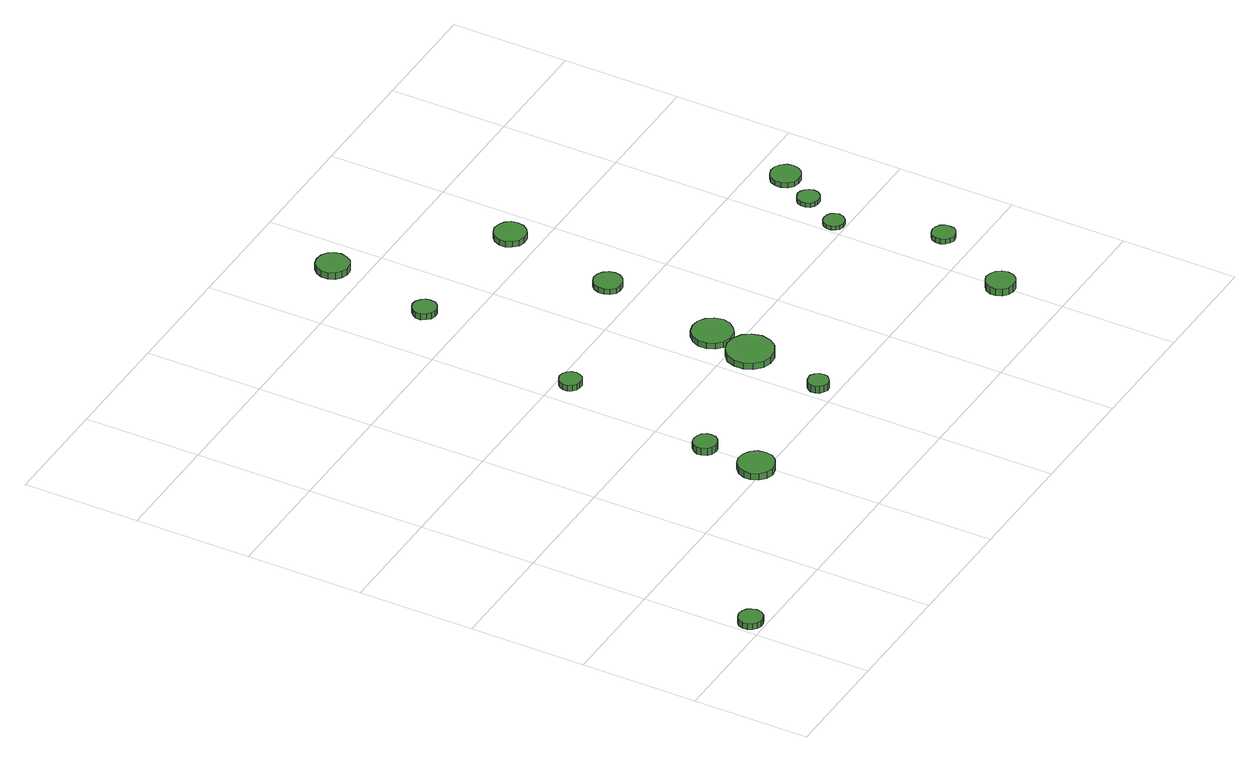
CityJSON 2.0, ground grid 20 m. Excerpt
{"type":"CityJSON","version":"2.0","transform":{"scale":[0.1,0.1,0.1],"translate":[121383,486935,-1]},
"CityObjects":{
"tree1":{"type":"SolitaryVegetationObject","attributes":{"function":"something"},"geometry":[{"type":"MultiSurface","lod":"1","boundaries":[[[0,1,2,3,4,5,6,7,8,9,10,11,12,13,14]],[[15,16,17,18,19,20,21,22,23,24,25,26,27,28,29]],[[0,29,28,1]],[[1,28,27,2]],[[2,27,26,3]],[[3,26,25,4]],[[4,25,24,5]],[[5,24,23,6]],[[6,23,22,7]],[[7,22,21,8]],[[8,21,20,9]],[[9,20,19,10]],[[10,19,18,11]],[[11,18,17,12]],[[12,17,16,13]],[[13,16,15,14]],[[14,15,29,0]]]}]},
"tree2":{"type":"SolitaryVegetationObject","attributes":{"function":"something"},"geometry":[{"type":"MultiSurface","lod":"1","boundaries":[[[30,31,32,33,34,35,36,37,38,39,40,41,42,43,44]],[[45,46,47,48,49,50,51,52,53,54,55,56,57,58,59]],[[30,59,58,31]],[[31,58,57,32]],[[32,57,56,33]],[[33,56,55,34]],[[34,55,54,35]],[[35,54,53,36]],[[36,53,52,37]],[[37,52,51,38]],[[38,51,50,39]],[[39,50,49,40]],[[40,49,48,41]],[[41,48,47,42]],[[42,47,46,43]],[[43,46,45,44]],[[44,45,59,30]]]}]},
"tree3":{"type":"SolitaryVegetationObject","attributes":{"function":"something"},"geometry":[{"type":"MultiSurface","lod":"1","boundaries":[[[60,61,62,63,64,65,66,67,68,69,70,71,72,73,74]],[[75,76,77,78,79,80,81,82,83,84,85,86,87,88,89]],[[60,89,88,61]],[[61,88,87,62]],[[62,87,86,63]],[[63,86,85,64]],[[64,85,84,65]],[[65,84,83,66]],[[66,83,82,67]],[[67,82,81,68]],[[68,81,80,69]],[[69,80,79,70]],[[70,79,78,71]],[[71,78,77,72]],[[72,77,76,73]],[[73,76,75,74]],[[74,75,89,60]]]}]},
"tree4":{"type":"SolitaryVegetationObject","attributes":{"function":"something"},"geometry":[{"type":"MultiSurface","lod":"1","boundaries":[[[90,91,92,93,94,95,96,97,98,99,100,101,102,103,104]],[[105,106,107,108,109,110,111,112,113,114,115,116,117,118,119]],[[90,119,118,91]],[[91,118,117,92]],[[92,117,116,93]],[[93,116,115,94]],[[94,115,114,95]],[[95,114,113,96]],[[96,113,112,97]],[[97,112,111,98]],[[98,111,110,99]],[[99,110,109,100]],[[100,109,108,101]],[[101,108,107,102]],[[102,107,106,103]],[[103,106,105,104]],[[104,105,119,90]]]}]},
"tree5":{"type":"SolitaryVegetationObject","attributes":{"function":"something"},"geometry":[{"type":"MultiSurface","lod":"1","boundaries":[[[120,121,122,123,124,125,126,127,128,129,130,131,132,133,134]],[[135,136,137,138,139,140,141,142,143,144,145,146,147,148,149]],[[120,149,148,121]],[[121,148,147,122]],[[122,147,146,123]],[[123,146,145,124]],[[124,145,144,125]],[[125,144,143,126]],[[126,143,142,127]],[[127,142,141,128]],[[128,141,140,129]],[[129,140,139,130]],[[130,139,138,131]],[[131,138,137,132]],[[132,137,136,133]],[[133,136,135,134]],[[134,135,149,120]]]}]},
"tree6":{"type":"SolitaryVegetationObject","attributes":{"function":"something"},"geometry":[{"type":"MultiSurface","lod":"1","boundaries":[[[150,151,152,153,154,155,156,157,158,159,160,161,162,163,164]],[[165,166,167,168,169,170,171,172,173,174,175,176,177,178,179]],[[150,179,178,151]],[[151,178,177,152]],[[152,177,176,153]],[[153,176,175,154]],[[154,175,174,155]],[[155,174,173,156]],[[156,173,172,157]],[[157,172,171,158]],[[158,171,170,159]],[[159,170,169,160]],[[160,169,168,161]],[[161,168,167,162]],[[162,167,166,163]],[[163,166,165,164]],[[164,165,179,150]]]}]},
"tree7":{"type":"SolitaryVegetationObject","attributes":{"function":"something"},"geometry":[{"type":"MultiSurface","lod":"1","boundaries":[[[180,181,182,183,184,185,186,187,188,189,190,191,192,193,194]],[[195,196,197,198,199,200,201,202,203,204,205,206,207,208,209]],[[180,209,208,181]],[[181,208,207,182]],[[182,207,206,183]],[[183,206,205,184]],[[184,205,204,185]],[[185,204,203,186]],[[186,203,202,187]],[[187,202,201,188]],[[188,201,200,189]],[[189,200,199,190]],[[190,199,198,191]],[[191,198,197,192]],[[192,197,196,193]],[[193,196,195,194]],[[194,195,209,180]]]}]},
"tree8":{"type":"SolitaryVegetationObject","attributes":{"function":"something"},"geometry":[{"type":"MultiSurface","lod":"1","boundaries":[[[210,211,212,213,214,215,216,217,218,219,220,221,222,223,224]],[[225,226,227,228,229,230,231,232,233,234,235,236,237,238,239]],[[210,239,238,211]],[[211,238,237,212]],[[212,237,236,213]],[[213,236,235,214]],[[214,235,234,215]],[[215,234,233,216]],[[216,233,232,217]],[[217,232,231,218]],[[218,231,230,219]],[[219,230,229,220]],[[220,229,228,221]],[[221,228,227,222]],[[222,227,226,223]],[[223,226,225,224]],[[224,225,239,210]]]}]},
"tree9":{"type":"SolitaryVegetationObject","attributes":{"function":"something"},"geometry":[{"type":"MultiSurface","lod":"1","boundaries":[[[240,241,242,243,244,245,246,247,248,249,250,251,252,253,254]],[[255,256,257,258,259,260,261,262,263,264,265,266,267,268,269]],[[240,269,268,241]],[[241,268,267,242]],[[242,267,266,243]],[[243,266,265,244]],[[244,265,264,245]],[[245,264,263,246]],[[246,263,262,247]],[[247,262,261,248]],[[248,261,260,249]],[[249,260,259,250]],[[250,259,258,251]],[[251,258,257,252]],[[252,257,256,253]],[[253,256,255,254]],[[254,255,269,240]]]}]},
"tree10":{"type":"SolitaryVegetationObject","attributes":{"function":"something"},"geometry":[{"type":"MultiSurface","lod":"1","boundaries":[[[270,271,272,273,274,275,276,277,278,279,280,281,282,283,284]],[[285,286,287,288,289,290,291,292,293,294,295,296,297,298,299]],[[270,299,298,271]],[[271,298,297,272]],[[272,297,296,273]],[[273,296,295,274]],[[274,295,294,275]],[[275,294,293,276]],[[276,293,292,277]],[[277,292,291,278]],[[278,291,290,279]],[[279,290,289,280]],[[280,289,288,281]],[[281,288,287,282]],[[282,287,286,283]],[[283,286,285,284]],[[284,285,299,270]]]}]},
"tree11":{"type":"SolitaryVegetationObject","attributes":{"function":"something"},"geometry":[{"type":"MultiSurface","lod":"1","boundaries":[[[300,301,302,303,304,305,306,307,308,309,310,311,312,313,314]],[[315,316,317,318,319,320,321,322,323,324,325,326,327,328,329]],[[300,329,328,301]],[[301,328,327,302]],[[302,327,326,303]],[[303,326,325,304]],[[304,325,324,305]],[[305,324,323,306]],[[306,323,322,307]],[[307,322,321,308]],[[308,321,320,309]],[[309,320,319,310]],[[310,319,318,311]],[[311,318,317,312]],[[312,317,316,313]],[[313,316,315,314]],[[314,315,329,300]]]}]},
"tree12":{"type":"SolitaryVegetationObject","attributes":{"function":"something"},"geometry":[{"type":"MultiSurface","lod":"1","boundaries":[[[330,331,332,333,334,335,336,337,338,339,340,341,342,343,344]],[[345,346,347,348,349,350,351,352,353,354,355,356,357,358,359]],[[330,359,358,331]],[[331,358,357,332]],[[332,357,356,333]],[[333,356,355,334]],[[334,355,354,335]],[[335,354,353,336]],[[336,353,352,337]],[[337,352,351,338]],[[338,351,350,339]],[[339,350,349,340]],[[340,349,348,341]],[[341,348,347,342]],[[342,347,346,343]],[[343,346,345,344]],[[344,345,359,330]]]}]},
"tree13":{"type":"SolitaryVegetationObject","attributes":{"function":"something"},"geometry":[{"type":"MultiSurface","lod":"1","boundaries":[[[360,361,362,363,364,365,366,367,368,369,370,371,372,373,374]],[[375,376,377,378,379,380,381,382,383,384,385,386,387,388,389]],[[360,389,388,361]],[[361,388,387,362]],[[362,387,386,363]],[[363,386,385,364]],[[364,385,384,365]],[[365,384,383,366]],[[366,383,382,367]],[[367,382,381,368]],[[368,381,380,369]],[[369,380,379,370]],[[370,379,378,371]],[[371,378,377,372]],[[372,377,376,373]],[[373,376,375,374]],[[374,375,389,360]]]}]},
"tree14":{"type":"SolitaryVegetationObject","attributes":{"function":"something"},"geometry":[{"type":"MultiSurface","lod":"1","boundaries":[[[390,391,392,393,394,395,396,397,398,399,400,401,402,403,404]],[[405,406,407,408,409,410,411,412,413,414,415,416,417,418,419]],[[390,419,418,391]],[[391,418,417,392]],[[392,417,416,393]],[[393,416,415,394]],[[394,415,414,395]],[[395,414,413,396]],[[396,413,412,397]],[[397,412,411,398]],[[398,411,410,399]],[[399,410,409,400]],[[400,409,408,401]],[[401,408,407,402]],[[402,407,406,403]],[[403,406,405,404]],[[404,405,419,390]]]}]},
"tree15":{"type":"SolitaryVegetationObject","attributes":{"function":"something"},"geometry":[{"type":"MultiSurface","lod":"1","boundaries":[[[420,421,422,423,424,425,426,427,428,429,430,431,432,433,434]],[[435,436,437,438,439,440,441,442,443,444,445,446,447,448,449]],[[420,449,448,421]],[[421,448,447,422]],[[422,447,446,423]],[[423,446,445,424]],[[424,445,444,425]],[[425,444,443,426]],[[426,443,442,427]],[[427,442,441,428]],[[428,441,440,429]],[[429,440,439,430]],[[430,439,438,431]],[[431,438,437,432]],[[432,437,436,433]],[[433,436,435,434]],[[434,435,449,420]]]}]},
"tree16":{"type":"SolitaryVegetationObject","attributes":{"function":"something"},"geometry":[{"type":"MultiSurface","lod":"1","boundaries":[[[450,451,452,453,454,455,456,457,458,459,460,461,462,463,464]],[[465,466,467,468,469,470,471,472,473,474,475,476,477,478,479]],[[450,479,478,451]],[[451,478,477,452]],[[452,477,476,453]],[[453,476,475,454]],[[454,475,474,455]],[[455,474,473,456]],[[456,473,472,457]],[[457,472,471,458]],[[458,471,470,459]],[[459,470,469,460]],[[460,469,468,461]],[[461,468,467,462]],[[462,467,466,463]],[[463,466,465,464]],[[464,465,479,450]]]}]}
},
"vertices":[
[48,25,17],[46,33,17],[41,40,17],[33,44,17],[25,45,17],[17,42,17],[11,37,17],[7,29,17],[7,20,17],[11,13,17],[17,7,17],[25,4,17],[33,5,17],[41,9,17],[46,16,17],[46,16,6],[41,9,6],[33,5,6],[25,4,6],[17,7,6],[11,13,6],[7,20,6],[7,29,6],[11,37,6],[17,42,6],[25,45,6],[33,44,6],[41,40,6],[46,33,6],[48,25,6],
[411,208,27],[409,221,27],[401,231,27],[390,237,27],[377,239,27],[365,235,27],[355,226,27],[350,214,27],[350,202,27],[355,190,27],[365,181,27],[377,177,27],[390,179,27],[401,185,27],[409,195,27],[409,195,15],[401,185,15],[390,179,15],[377,177,15],[365,181,15],[355,190,15],[350,202,15],[350,214,15],[355,226,15],[365,235,15],[377,239,15],[390,237,15],[401,231,15],[409,221,15],[411,208,15],
[416,308,23],[415,316,23],[410,323,23],[402,327,23],[394,328,23],[386,326,23],[380,320,23],[376,312,23],[376,304,23],[380,296,23],[386,291,23],[394,288,23],[402,289,23],[410,293,23],[415,300,23],[415,300,10],[410,293,10],[402,289,10],[394,288,10],[386,291,10],[380,296,10],[376,304,10],[376,312,10],[380,320,10],[386,326,10],[394,328,10],[402,327,10],[410,323,10],[415,316,10],[416,308,10],
[467,578,17],[465,586,17],[461,592,17],[454,596,17],[446,597,17],[439,594,17],[433,589,17],[430,582,17],[430,574,17],[433,567,17],[439,562,17],[446,560,17],[454,560,17],[461,564,17],[465,571,17],[465,571,6],[461,564,6],[454,560,6],[446,560,6],[439,562,6],[433,567,6],[430,574,6],[430,582,6],[433,589,6],[439,594,6],[446,597,6],[454,596,6],[461,592,6],[465,586,6],[467,578,6],
[642,231,23],[641,238,23],[636,244,23],[630,248,23],[623,248,23],[616,246,23],[610,241,23],[607,235,23],[607,227,23],[610,221,23],[616,216,23],[623,213,23],[630,214,23],[636,218,23],[641,224,23],[641,224,10],[636,218,10],[630,214,10],[623,213,10],[616,216,10],[610,221,10],[607,227,10],[607,235,10],[610,241,10],[616,246,10],[623,248,10],[630,248,10],[636,244,10],[641,238,10],[642,231,10],
[691,368,19],[687,384,19],[678,397,19],[663,405,19],[647,407,19],[632,402,19],[619,391,19],[613,376,19],[613,359,19],[619,344,19],[632,333,19],[647,328,19],[663,330,19],[678,338,19],[687,351,19],[687,351,7],[678,338,7],[663,330,7],[647,328,7],[632,333,7],[619,344,7],[613,359,7],[613,376,7],[619,391,7],[632,402,7],[647,407,7],[663,405,7],[678,397,7],[687,384,7],[691,368,7],
[526,871,17],[525,880,17],[520,886,17],[512,891,17],[504,892,17],[496,889,17],[490,883,17],[486,876,17],[486,867,17],[490,860,17],[496,854,17],[504,851,17],[512,852,17],[520,856,17],[525,863,17],[525,863,6],[520,856,6],[512,852,6],[504,851,6],[496,854,6],[490,860,6],[486,867,6],[486,876,6],[490,883,6],[496,889,6],[504,892,6],[512,891,6],[520,886,6],[525,880,6],[526,871,6],
[702,444,17],[699,458,17],[690,470,17],[678,477,17],[664,478,17],[650,474,17],[640,464,17],[634,451,17],[634,437,17],[640,424,17],[650,414,17],[664,410,17],[678,411,17],[690,419,17],[699,430,17],[699,430,6],[690,419,6],[678,411,6],[664,410,6],[650,414,6],[640,424,6],[634,437,6],[634,451,6],[640,464,6],[650,474,6],[664,478,6],[678,477,6],[690,470,6],[699,458,6],[702,444,6],
[566,1054,18],[563,1065,18],[557,1074,18],[547,1080,18],[535,1081,18],[524,1078,18],[516,1070,18],[511,1059,18],[511,1048,18],[516,1037,18],[524,1030,18],[535,1026,18],[547,1027,18],[557,1033,18],[563,1042,18],[563,1042,6],[557,1033,6],[547,1027,6],[535,1026,6],[524,1030,6],[516,1037,6],[511,1048,6],[511,1059,6],[516,1070,6],[524,1078,6],[535,1081,6],[547,1080,6],[557,1074,6],[563,1065,6],[566,1054,6],
[731,653,16],[729,663,16],[723,671,16],[714,676,16],[704,677,16],[695,674,16],[688,667,16],[684,658,16],[684,648,16],[688,639,16],[695,632,16],[704,629,16],[714,630,16],[723,635,16],[729,643,16],[729,643,6],[723,635,6],[714,630,6],[704,629,6],[695,632,6],[688,639,6],[684,648,6],[684,658,6],[688,667,6],[695,674,6],[704,677,6],[714,676,6],[723,671,6],[729,663,6],[731,653,6],
[773,850,17],[771,861,17],[764,870,17],[755,875,17],[744,877,17],[733,873,17],[725,866,17],[720,855,17],[720,844,17],[725,834,17],[733,826,17],[744,823,17],[755,824,17],[764,830,17],[771,839,17],[771,839,6],[764,830,6],[755,824,6],[744,823,6],[733,826,6],[725,834,6],[720,844,6],[720,855,6],[725,866,6],[733,873,6],[744,877,6],[755,875,6],[764,870,6],[771,861,6],[773,850,6],
[1021,108,23],[1019,118,23],[1013,126,23],[1004,131,23],[994,133,23],[984,129,23],[976,123,23],[972,113,23],[972,103,23],[976,94,23],[984,87,23],[994,84,23],[1004,85,23],[1013,90,23],[1019,98,23],[1019,98,10],[1013,90,10],[1004,85,10],[994,84,10],[984,87,10],[976,94,10],[972,103,10],[972,113,10],[976,123,10],[984,129,10],[994,133,10],[1004,131,10],[1013,126,10],[1019,118,10],[1021,108,10],
[1040,421,14],[1038,428,14],[1034,434,14],[1028,437,14],[1020,438,14],[1013,436,14],[1008,431,14],[1005,424,14],[1005,417,14],[1008,410,14],[1013,405,14],[1020,403,14],[1028,404,14],[1034,408,14],[1038,414,14],[1038,414,7],[1034,408,7],[1028,404,7],[1020,403,7],[1013,405,7],[1008,410,7],[1005,417,7],[1005,424,7],[1008,431,7],[1013,436,7],[1020,438,7],[1028,437,7],[1034,434,7],[1038,428,7],[1040,421,7],
[1093,252,16],[1092,260,16],[1087,267,16],[1080,271,16],[1072,272,16],[1064,269,16],[1058,264,16],[1055,256,16],[1055,248,16],[1058,241,16],[1064,236,16],[1072,233,16],[1080,234,16],[1087,238,16],[1092,244,16],[1092,244,7],[1087,238,7],[1080,234,7],[1072,233,7],[1064,236,7],[1058,241,7],[1055,248,7],[1055,256,7],[1058,264,7],[1064,269,7],[1072,272,7],[1080,271,7],[1087,267,7],[1092,260,7],[1093,252,7],
[1077,486,14],[1075,494,14],[1070,500,14],[1064,504,14],[1056,505,14],[1049,502,14],[1043,497,14],[1040,490,14],[1040,482,14],[1043,475,14],[1049,470,14],[1056,468,14],[1064,468,14],[1070,472,14],[1075,478,14],[1075,478,6],[1070,472,6],[1064,468,6],[1056,468,6],[1049,470,6],[1043,475,6],[1040,482,6],[1040,490,6],[1043,497,6],[1049,502,6],[1056,505,6],[1064,504,6],[1070,500,6],[1075,494,6],[1077,486,6],
[1118,546,15],[1116,556,15],[1109,565,15],[1100,570,15],[1090,571,15],[1080,568,15],[1072,561,15],[1068,551,15],[1068,541,15],[1072,531,15],[1080,524,15],[1090,521,15],[1100,522,15],[1109,527,15],[1116,536,15],[1116,536,6],[1109,527,6],[1100,522,6],[1090,521,6],[1080,524,6],[1072,531,6],[1068,541,6],[1068,551,6],[1072,561,6],[1080,568,6],[1090,571,6],[1100,570,6],[1109,565,6],[1116,556,6],[1118,546,6]
]}
